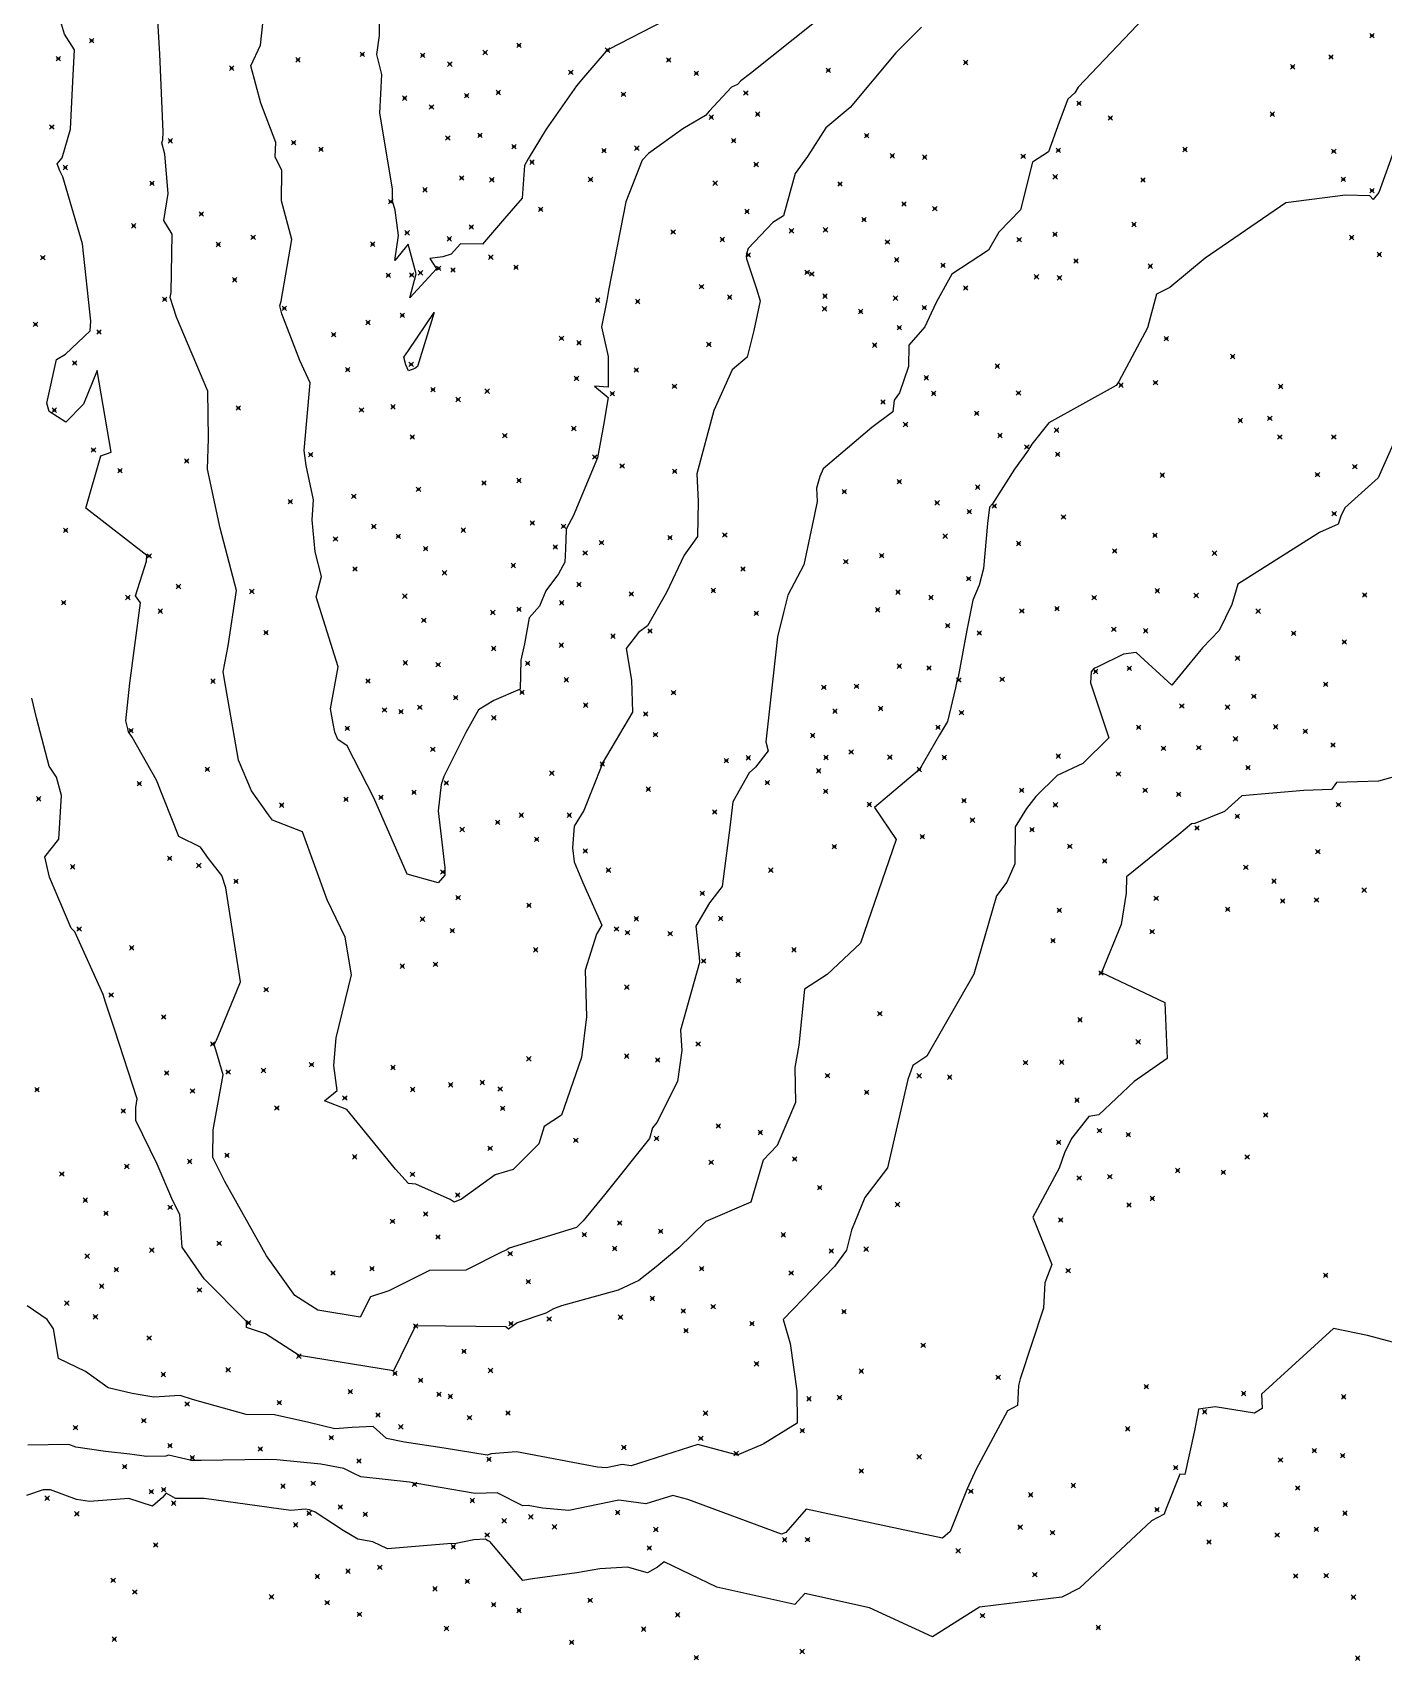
# Model space of a CAD drawing. Header units: inches. Extents: x 1411897 to 1412713, y 4930955 to 4931789.
# Drawn here: x 1412124.6 to 1412185, y 4931456.3 to 4931529.1 of the extents above; entities that cross this region are included whole.
import ezdxf

# ---------------------------------------------------------------- set-up
doc = ezdxf.new("R2010")
doc.units = ezdxf.units.IN
doc.header["$MEASUREMENT"] = 0
doc.header["$PDMODE"] = 35
doc.header["$PDSIZE"] = 0.1

msp = doc.modelspace()

# ---------------------------------------------------------------- linework, layer by layer
at = {"color": 2, "true_color": 0xf1eb1f}
for p, q in [((1412177.703, 4931533.304), (1412171.389, 4931526.638)), ((1412126.081, 4931529.013), (1412125.563, 4931530.71)), ((1412130.338, 4931528.121), (1412130.172, 4931530.807)), ((1412140.161, 4931528.949), (1412140.14, 4931530.445)), ((1412134.842, 4931528.516), (1412134.954, 4931529.621)), ((1412152.877, 4931529.599), (1412150.398, 4931528.33)), ((1412159.6, 4931529.531), (1412156.742, 4931527.25)), ((1412126.524, 4931528.304), (1412126.081, 4931529.013)), ((1412140.03, 4931528.098), (1412140.161, 4931528.949)), ((1412164.382, 4931529.322), (1412163.242, 4931528.175)), ((1412126.446, 4931526.891), (1412126.524, 4931528.304)), ((1412130.489, 4931524.648), (1412130.338, 4931528.121)), ((1412134.412, 4931527.598), (1412134.842, 4931528.516)), ((1412140.264, 4931527.204), (1412140.03, 4931528.098)), ((1412150.292, 4931528.255), (1412149.277, 4931527.064)), ((1412150.335, 4931528.3), (1412150.292, 4931528.255)), ((1412150.355, 4931528.327), (1412150.335, 4931528.3)), ((1412150.398, 4931528.33), (1412150.355, 4931528.327)), ((1412163.242, 4931528.175), (1412161.19, 4931525.733)), ((1412134.85, 4931525.927), (1412134.412, 4931527.598)), ((1412126.344, 4931524.762), (1412126.446, 4931526.891)), ((1412140.177, 4931525.474), (1412140.264, 4931527.204)), ((1412148.961, 4931526.706), (1412147.61, 4931524.765)), ((1412149.277, 4931527.064), (1412148.961, 4931526.706)), ((1412155.885, 4931526.637), (1412154.899, 4931525.566)), ((1412156.157, 4931526.757), (1412155.885, 4931526.637)), ((1412156.305, 4931526.915), (1412156.157, 4931526.757)), ((1412156.742, 4931527.25), (1412156.305, 4931526.915)), ((1412171.389, 4931526.638), (1412171.231, 4931526.382)), ((1412135.52, 4931524.172), (1412134.85, 4931525.927)), ((1412170.921, 4931526.1), (1412170.529, 4931525.071)), ((1412171.231, 4931526.382), (1412170.921, 4931526.1)), ((1412140.736, 4931522.089), (1412140.177, 4931525.474)), ((1412154.721, 4931525.37), (1412153.721, 4931524.77)), ((1412154.899, 4931525.566), (1412154.721, 4931525.37)), ((1412161.19, 4931525.733), (1412160.11, 4931524.829)), ((1412125.969, 4931523.475), (1412126.344, 4931524.762)), ((1412130.472, 4931524.28), (1412130.489, 4931524.648)), ((1412147.61, 4931524.765), (1412146.796, 4931523.44)), ((1412153.721, 4931524.77), (1412152.177, 4931523.68)), ((1412160.11, 4931524.829), (1412159.285, 4931523.544)), ((1412170.529, 4931525.071), (1412170.064, 4931523.745)), ((1412130.432, 4931524.144), (1412130.472, 4931524.28)), ((1412130.555, 4931523.65), (1412130.432, 4931524.144)), ((1412130.708, 4931521.893), (1412130.555, 4931523.65)), ((1412135.494, 4931523.522), (1412135.52, 4931524.172)), ((1412152.177, 4931523.68), (1412151.891, 4931523.376)), ((1412170.064, 4931523.745), (1412169.35, 4931523.28)), ((1412185.549, 4931523.964), (1412184.828, 4931521.932)), ((1412125.756, 4931523.212), (1412125.969, 4931523.475)), ((1412125.874, 4931522.898), (1412125.756, 4931523.212)), ((1412135.785, 4931522.91), (1412135.494, 4931523.522)), ((1412146.641, 4931523.145), (1412146.538, 4931521.678)), ((1412146.796, 4931523.44), (1412146.641, 4931523.145)), ((1412151.891, 4931523.376), (1412151.164, 4931521.512)), ((1412159.285, 4931523.544), (1412158.731, 4931522.776)), ((1412169.35, 4931523.28), (1412168.814, 4931521.155)), ((1412126.008, 4931522.638), (1412125.874, 4931522.898)), ((1412126.888, 4931519.642), (1412126.008, 4931522.638)), ((1412135.771, 4931521.565), (1412135.785, 4931522.91)), ((1412158.731, 4931522.776), (1412158.216, 4931520.883)), ((1412130.515, 4931520.676), (1412130.708, 4931521.893)), ((1412136.234, 4931519.83), (1412135.771, 4931521.565)), ((1412140.738, 4931521.547), (1412140.736, 4931522.089)), ((1412140.86, 4931521.138), (1412140.738, 4931521.547)), ((1412146.538, 4931521.678), (1412145.744, 4931520.768)), ((1412151.164, 4931521.512), (1412150.391, 4931517.556)), ((1412180.667, 4931521.473), (1412177.065, 4931518.989)), ((1412183.341, 4931521.811), (1412180.667, 4931521.473)), ((1412184.419, 4931521.778), (1412183.341, 4931521.811)), ((1412184.566, 4931521.617), (1412184.419, 4931521.778)), ((1412184.828, 4931521.932), (1412184.566, 4931521.617)), ((1412141.002, 4931520.002), (1412140.86, 4931521.138)), ((1412145.744, 4931520.768), (1412144.758, 4931519.617)), ((1412158.216, 4931520.883), (1412157.731, 4931520.583)), ((1412168.814, 4931521.155), (1412167.839, 4931520.156)), ((1412130.884, 4931520.064), (1412130.515, 4931520.676)), ((1412130.84, 4931517.456), (1412130.884, 4931520.064)), ((1412157.731, 4931520.583), (1412156.631, 4931519.421)), ((1412167.839, 4931520.156), (1412167.377, 4931519.361)), ((1412127.257, 4931516.18), (1412126.888, 4931519.642)), ((1412135.759, 4931517.073), (1412136.234, 4931519.83)), ((1412140.845, 4931518.897), (1412141.002, 4931520.002)), ((1412141.444, 4931519.623), (1412140.845, 4931518.897)), ((1412141.791, 4931518.29), (1412141.444, 4931519.623)), ((1412143.782, 4931519.637), (1412143.358, 4931519.18)), ((1412144.758, 4931519.617), (1412143.782, 4931519.637)), ((1412156.631, 4931519.421), (1412156.558, 4931519.189)), ((1412167.377, 4931519.361), (1412165.735, 4931518.285)), ((1412142.987, 4931519.053), (1412142.413, 4931518.976)), ((1412142.413, 4931518.976), (1412142.701, 4931518.515)), ((1412143.358, 4931519.18), (1412142.987, 4931519.053)), ((1412156.558, 4931519.189), (1412156.54, 4931519.072)), ((1412156.54, 4931519.072), (1412156.561, 4931518.96)), ((1412156.561, 4931518.96), (1412157.001, 4931517.632)), ((1412177.065, 4931518.989), (1412175.476, 4931517.689)), ((1412142.701, 4931518.515), (1412141.516, 4931517.229)), ((1412141.516, 4931517.229), (1412141.791, 4931518.29)), ((1412165.735, 4931518.285), (1412165.05, 4931517.037)), ((1412130.806, 4931517.231), (1412130.84, 4931517.456)), ((1412131.089, 4931516.366), (1412130.806, 4931517.231)), ((1412150.311, 4931517.107), (1412150.079, 4931515.92)), ((1412150.391, 4931517.556), (1412150.311, 4931517.107)), ((1412157.001, 4931517.632), (1412157.166, 4931517.084)), ((1412174.889, 4931517.386), (1412174.481, 4931515.883)), ((1412175.476, 4931517.689), (1412174.889, 4931517.386)), ((1412135.706, 4931516.862), (1412135.759, 4931517.073)), ((1412135.79, 4931516.512), (1412135.706, 4931516.862)), ((1412136.601, 4931514.418), (1412135.79, 4931516.512)), ((1412141.46, 4931514.869), (1412142.597, 4931516.567)), ((1412142.597, 4931516.567), (1412141.848, 4931514.152)), ((1412157.166, 4931517.084), (1412156.885, 4931515.757)), ((1412164.82, 4931516.531), (1412164.535, 4931515.921)), ((1412165.05, 4931517.037), (1412164.82, 4931516.531)), ((1412126.127, 4931514.709), (1412127.224, 4931515.747)), ((1412127.224, 4931515.747), (1412127.257, 4931516.18)), ((1412132.48, 4931513.048), (1412131.089, 4931516.366)), ((1412150.079, 4931515.92), (1412150.378, 4931514.594)), ((1412156.885, 4931515.757), (1412156.591, 4931514.575)), ((1412164.535, 4931515.921), (1412163.815, 4931515.104)), ((1412174.481, 4931515.883), (1412173.209, 4931513.478)), ((1412163.815, 4931515.104), (1412163.809, 4931514.15)), ((1412125.29, 4931512.517), (1412125.716, 4931514.465)), ((1412125.716, 4931514.465), (1412126.127, 4931514.709)), ((1412137.052, 4931513.422), (1412136.601, 4931514.418)), ((1412141.242, 4931514.567), (1412141.46, 4931514.869)), ((1412141.331, 4931514.23), (1412141.242, 4931514.567)), ((1412141.446, 4931513.959), (1412141.331, 4931514.23)), ((1412150.378, 4931514.594), (1412150.374, 4931513.224)), ((1412156.591, 4931514.575), (1412155.921, 4931514.008)), ((1412127.538, 4931513.977), (1412126.927, 4931512.473)), ((1412128.161, 4931510.327), (1412127.538, 4931513.977)), ((1412141.73, 4931514.065), (1412141.446, 4931513.959)), ((1412141.848, 4931514.152), (1412141.73, 4931514.065)), ((1412155.921, 4931514.008), (1412155.093, 4931512.182)), ((1412163.809, 4931514.15), (1412163.404, 4931512.984)), ((1412173.209, 4931513.478), (1412173.082, 4931513.303)), ((1412132.518, 4931510.934), (1412132.48, 4931513.048)), ((1412136.795, 4931510.394), (1412137.052, 4931513.422)), ((1412150.374, 4931513.224), (1412149.76, 4931513.28)), ((1412149.76, 4931513.28), (1412150.374, 4931512.771)), ((1412150.374, 4931512.771), (1412150.17, 4931511.525)), ((1412163.404, 4931512.984), (1412163.157, 4931512.653)), ((1412173.082, 4931513.303), (1412170.08, 4931511.642)), ((1412125.385, 4931512.136), (1412125.29, 4931512.517)), ((1412126.139, 4931511.673), (1412125.385, 4931512.136)), ((1412126.927, 4931512.473), (1412126.139, 4931511.673)), ((1412155.093, 4931512.182), (1412154.335, 4931509.352)), ((1412163.102, 4931512.128), (1412162.169, 4931511.431)), ((1412163.157, 4931512.653), (1412163.102, 4931512.128)), ((1412150.17, 4931511.525), (1412149.905, 4931510.069)), ((1412162.169, 4931511.431), (1412159.987, 4931509.586)), ((1412170.08, 4931511.642), (1412169.312, 4931510.685)), ((1412185.945, 4931511.757), (1412184.792, 4931509.172)), ((1412132.464, 4931509.567), (1412132.518, 4931510.934)), ((1412169.312, 4931510.685), (1412169.224, 4931510.528)), ((1412127.028, 4931507.817), (1412127.703, 4931510.162)), ((1412127.703, 4931510.162), (1412128.161, 4931510.327)), ((1412136.874, 4931509.735), (1412136.795, 4931510.394)), ((1412149.905, 4931510.069), (1412148.817, 4931507.46)), ((1412169.162, 4931510.422), (1412168.546, 4931509.57)), ((1412169.224, 4931510.528), (1412169.162, 4931510.422)), ((1412133.035, 4931506.935), (1412132.464, 4931509.567)), ((1412137.2, 4931508.197), (1412136.874, 4931509.735)), ((1412154.335, 4931509.352), (1412154.407, 4931508.125)), ((1412159.831, 4931509.242), (1412159.688, 4931508.709)), ((1412159.987, 4931509.586), (1412159.831, 4931509.242)), ((1412168.546, 4931509.57), (1412167.557, 4931508.013)), ((1412184.792, 4931509.172), (1412183.312, 4931507.837)), ((1412159.688, 4931508.709), (1412159.723, 4931508.121)), ((1412129.759, 4931505.711), (1412127.028, 4931507.817)), ((1412137.144, 4931507.304), (1412137.2, 4931508.197)), ((1412154.407, 4931508.125), (1412154.371, 4931506.56)), ((1412159.723, 4931508.121), (1412159.593, 4931507.539)), ((1412167.425, 4931507.872), (1412167.334, 4931507.143)), ((1412167.557, 4931508.013), (1412167.425, 4931507.872)), ((1412183.312, 4931507.837), (1412183.12, 4931507.469)), ((1412133.77, 4931504.146), (1412133.035, 4931506.935)), ((1412137.281, 4931505.871), (1412137.144, 4931507.304)), ((1412148.533, 4931506.944), (1412148.501, 4931506.861)), ((1412148.817, 4931507.46), (1412148.533, 4931506.944)), ((1412159.593, 4931507.539), (1412159.123, 4931505.295)), ((1412167.334, 4931507.143), (1412167.149, 4931505.132)), ((1412183.008, 4931507.103), (1412182.174, 4931506.739)), ((1412183.12, 4931507.469), (1412183.008, 4931507.103)), ((1412148.501, 4931506.861), (1412148.469, 4931505.999)), ((1412154.371, 4931506.56), (1412153.781, 4931505.721)), ((1412182.174, 4931506.739), (1412178.524, 4931504.423)), ((1412129.257, 4931503.905), (1412129.745, 4931505.456)), ((1412129.745, 4931505.456), (1412129.759, 4931505.711)), ((1412137.561, 4931504.775), (1412137.281, 4931505.871)), ((1412148.469, 4931505.999), (1412148.443, 4931505.413)), ((1412153.781, 4931505.721), (1412152.981, 4931504.054)), ((1412137.32, 4931503.859), (1412137.561, 4931504.775)), ((1412148.155, 4931504.888), (1412147.597, 4931504.133)), ((1412148.443, 4931505.413), (1412148.155, 4931504.888)), ((1412159.123, 4931505.295), (1412158.401, 4931503.929)), ((1412167.149, 4931505.132), (1412166.966, 4931504.382)), ((1412133.397, 4931501.672), (1412133.77, 4931504.146)), ((1412147.597, 4931504.133), (1412147.308, 4931503.439)), ((1412152.981, 4931504.054), (1412152.135, 4931502.557)), ((1412166.966, 4931504.382), (1412166.679, 4931503.711)), ((1412178.524, 4931504.423), (1412178.25, 4931503.518)), ((1412129, 4931499.996), (1412129.471, 4931503.594)), ((1412129.471, 4931503.594), (1412129.257, 4931503.905)), ((1412138.31, 4931500.73), (1412137.32, 4931503.859)), ((1412147.308, 4931503.439), (1412146.84, 4931502.919)), ((1412158.401, 4931503.929), (1412158.208, 4931503.156)), ((1412166.679, 4931503.711), (1412166.416, 4931502.369)), ((1412178.25, 4931503.518), (1412177.693, 4931502.356)), ((1412146.84, 4931502.919), (1412146.64, 4931501.755)), ((1412152.135, 4931502.557), (1412151.738, 4931502.259)), ((1412158.208, 4931503.156), (1412157.951, 4931502.077)), ((1412151.738, 4931502.259), (1412151.185, 4931501.547)), ((1412157.951, 4931502.077), (1412157.418, 4931497.385)), ((1412166.416, 4931502.369), (1412166.024, 4931500.268)), ((1412177.693, 4931502.356), (1412176.949, 4931501.583)), ((1412133.164, 4931500.505), (1412133.397, 4931501.672)), ((1412146.64, 4931501.755), (1412146.467, 4931501.026)), ((1412151.185, 4931501.547), (1412151.416, 4931500.132)), ((1412173.418, 4931501.298), (1412172.262, 4931500.736)), ((1412173.977, 4931501.366), (1412173.418, 4931501.298)), ((1412175.568, 4931499.918), (1412173.977, 4931501.366)), ((1412176.949, 4931501.583), (1412175.568, 4931499.918)), ((1412133.269, 4931499.894), (1412133.164, 4931500.505)), ((1412137.972, 4931498.86), (1412138.31, 4931500.73)), ((1412146.467, 4931501.026), (1412146.442, 4931499.725)), ((1412171.959, 4931500.502), (1412171.944, 4931500.008)), ((1412172.088, 4931500.654), (1412171.959, 4931500.502)), ((1412172.262, 4931500.736), (1412172.088, 4931500.654)), ((1412128.824, 4931498.31), (1412129, 4931499.996)), ((1412133.86, 4931496.559), (1412133.269, 4931499.894)), ((1412146.442, 4931499.725), (1412145.268, 4931499.225)), ((1412151.416, 4931500.132), (1412151.468, 4931498.707)), ((1412165.895, 4931499.788), (1412165.54, 4931498.29)), ((1412165.974, 4931500.171), (1412165.895, 4931499.788)), ((1412166.024, 4931500.268), (1412165.974, 4931500.171)), ((1412171.944, 4931500.008), (1412172.757, 4931497.551)), ((1412124.818, 4931498.456), (1412124.618, 4931499.324)), ((1412145.268, 4931499.225), (1412144.586, 4931498.81)), ((1412125.394, 4931496.288), (1412124.818, 4931498.456)), ((1412128.919, 4931497.898), (1412128.824, 4931498.31)), ((1412138.084, 4931498.203), (1412137.972, 4931498.86)), ((1412138.153, 4931497.814), (1412138.084, 4931498.203)), ((1412144.586, 4931498.81), (1412144.01, 4931497.799)), ((1412151.468, 4931498.707), (1412150.115, 4931496.407)), ((1412165.54, 4931498.29), (1412165.19, 4931497.692)), ((1412128.937, 4931497.831), (1412128.919, 4931497.898)), ((1412129.096, 4931497.586), (1412128.937, 4931497.831)), ((1412130.183, 4931495.671), (1412129.096, 4931497.586)), ((1412138.294, 4931497.484), (1412138.153, 4931497.814)), ((1412138.705, 4931497.205), (1412138.294, 4931497.484)), ((1412144.01, 4931497.799), (1412143.025, 4931495.828)), ((1412165.19, 4931497.692), (1412164.29, 4931496.14)), ((1412172.757, 4931497.551), (1412171.594, 4931496.415)), ((1412139.908, 4931494.882), (1412138.705, 4931497.205)), ((1412157.533, 4931496.97), (1412156.962, 4931496.24)), ((1412157.418, 4931497.385), (1412157.533, 4931496.97)), ((1412125.715, 4931495.795), (1412125.394, 4931496.288)), ((1412134.442, 4931495.195), (1412133.86, 4931496.559)), ((1412150.089, 4931496.342), (1412149.291, 4931494.314)), ((1412150.113, 4931496.389), (1412150.089, 4931496.342)), ((1412150.115, 4931496.407), (1412150.113, 4931496.389)), ((1412156.962, 4931496.24), (1412156.682, 4931495.987)), ((1412164.29, 4931496.14), (1412162.276, 4931494.443)), ((1412171.594, 4931496.415), (1412170.448, 4931495.866)), ((1412186.52, 4931496.101), (1412184.816, 4931495.624)), ((1412125.944, 4931494.985), (1412125.715, 4931495.795)), ((1412131.193, 4931493.149), (1412130.183, 4931495.671)), ((1412142.915, 4931495.474), (1412142.775, 4931494.29)), ((1412143.025, 4931495.828), (1412142.915, 4931495.474)), ((1412156.682, 4931495.987), (1412155.951, 4931494.692)), ((1412170.448, 4931495.866), (1412169.491, 4931494.938)), ((1412182.931, 4931495.565), (1412182.713, 4931495.251)), ((1412184.816, 4931495.624), (1412182.931, 4931495.565)), ((1412125.823, 4931493.025), (1412125.944, 4931494.985)), ((1412135.19, 4931494.12), (1412134.442, 4931495.195)), ((1412141.391, 4931491.469), (1412139.908, 4931494.882)), ((1412155.951, 4931494.692), (1412155.814, 4931493.542)), ((1412169.491, 4931494.938), (1412169.073, 4931494.394)), ((1412178.701, 4931494.959), (1412177.926, 4931494.265)), ((1412181.469, 4931495.203), (1412178.701, 4931494.959)), ((1412182.713, 4931495.251), (1412181.469, 4931495.203)), ((1412135.38, 4931493.881), (1412135.19, 4931494.12)), ((1412136.71, 4931493.356), (1412135.38, 4931493.881)), ((1412142.775, 4931494.29), (1412143.076, 4931491.75)), ((1412149.291, 4931494.314), (1412148.861, 4931493.608)), ((1412162.276, 4931494.443), (1412163.253, 4931493.006)), ((1412169.073, 4931494.394), (1412168.565, 4931493.572)), ((1412177.926, 4931494.265), (1412176.595, 4931493.722)), ((1412132.153, 4931492.675), (1412131.193, 4931493.149)), ((1412137.824, 4931490.312), (1412136.71, 4931493.356)), ((1412148.861, 4931493.608), (1412148.781, 4931492.638)), ((1412155.814, 4931493.542), (1412155.472, 4931490.907)), ((1412168.565, 4931493.572), (1412168.549, 4931491.918)), ((1412175.888, 4931493.239), (1412173.544, 4931491.343)), ((1412176.446, 4931493.714), (1412175.888, 4931493.239)), ((1412176.595, 4931493.722), (1412176.446, 4931493.714)), ((1412125.202, 4931492.24), (1412125.823, 4931493.025)), ((1412132.509, 4931492.163), (1412132.153, 4931492.675)), ((1412148.781, 4931492.638), (1412148.851, 4931492.009)), ((1412163.253, 4931493.006), (1412161.661, 4931488.386)), ((1412125.4, 4931491.325), (1412125.202, 4931492.24)), ((1412133.109, 4931491.41), (1412132.509, 4931492.163)), ((1412143.076, 4931491.75), (1412143.072, 4931491.422)), ((1412148.851, 4931492.009), (1412149.224, 4931491.124)), ((1412168.549, 4931491.918), (1412168.201, 4931491.107)), ((1412126.38, 4931489.047), (1412125.4, 4931491.325)), ((1412133.281, 4931490.848), (1412133.109, 4931491.41)), ((1412142.78, 4931491.073), (1412141.391, 4931491.469)), ((1412143.072, 4931491.422), (1412142.78, 4931491.073)), ((1412149.224, 4931491.124), (1412150.091, 4931489.189)), ((1412155.472, 4931490.907), (1412154.902, 4931490.18)), ((1412168.201, 4931491.107), (1412167.737, 4931490.499)), ((1412173.544, 4931491.343), (1412173.533, 4931490.615)), ((1412133.942, 4931486.657), (1412133.281, 4931490.848)), ((1412138.624, 4931488.652), (1412137.824, 4931490.312)), ((1412154.902, 4931490.18), (1412154.291, 4931489.143)), ((1412167.737, 4931490.499), (1412166.726, 4931487.001)), ((1412173.533, 4931490.615), (1412173.307, 4931489.21)), ((1412126.544, 4931488.884), (1412126.38, 4931489.047)), ((1412127.803, 4931486.084), (1412126.544, 4931488.884)), ((1412149.861, 4931488.781), (1412149.345, 4931487.175)), ((1412150.091, 4931489.189), (1412149.861, 4931488.781)), ((1412154.291, 4931489.143), (1412154.443, 4931487.749)), ((1412173.307, 4931489.21), (1412172.43, 4931487.066)), ((1412138.899, 4931486.957), (1412138.624, 4931488.652)), ((1412161.661, 4931488.386), (1412160.173, 4931486.972)), ((1412154.453, 4931487.513), (1412153.611, 4931484.498)), ((1412154.443, 4931487.749), (1412154.453, 4931487.513)), ((1412133.645, 4931485.915), (1412133.942, 4931486.657)), ((1412138.223, 4931484.145), (1412138.899, 4931486.957)), ((1412149.345, 4931487.175), (1412149.406, 4931485.092)), ((1412160.173, 4931486.972), (1412159.15, 4931486.319)), ((1412166.726, 4931487.001), (1412164.616, 4931483.322)), ((1412172.43, 4931487.066), (1412174.347, 4931486.165)), ((1412127.911, 4931485.742), (1412127.803, 4931486.084)), ((1412132.868, 4931484.041), (1412133.645, 4931485.915)), ((1412159.15, 4931486.319), (1412158.9, 4931483.824)), ((1412174.347, 4931486.165), (1412175.26, 4931485.731)), ((1412128.327, 4931484.49), (1412127.911, 4931485.742)), ((1412149.406, 4931485.092), (1412149.188, 4931483.275)), ((1412175.26, 4931485.731), (1412175.36, 4931483.23)), ((1412129.327, 4931481.423), (1412128.327, 4931484.49)), ((1412153.611, 4931484.498), (1412153.67, 4931483.584)), ((1412132.759, 4931483.839), (1412132.868, 4931484.041)), ((1412132.842, 4931483.614), (1412132.759, 4931483.839)), ((1412138.118, 4931482.914), (1412138.223, 4931484.145)), ((1412158.9, 4931483.824), (1412158.719, 4931482.816)), ((1412133.165, 4931482.5), (1412132.842, 4931483.614)), ((1412138.27, 4931481.8), (1412138.118, 4931482.914)), ((1412149.188, 4931483.275), (1412148.286, 4931480.687)), ((1412153.67, 4931483.584), (1412153.48, 4931482.191)), ((1412163.99, 4931482.908), (1412163.773, 4931482.29)), ((1412164.616, 4931483.322), (1412163.99, 4931482.908)), ((1412175.36, 4931483.23), (1412173.882, 4931482.197)), ((1412132.728, 4931480.041), (1412133.165, 4931482.5)), ((1412153.48, 4931482.191), (1412152.55, 4931480.368)), ((1412158.719, 4931482.816), (1412158.757, 4931481.255)), ((1412163.773, 4931482.29), (1412162.86, 4931478.335)), ((1412173.882, 4931482.197), (1412172.313, 4931480.702)), ((1412137.701, 4931481.326), (1412138.27, 4931481.8)), ((1412129.263, 4931480.457), (1412129.27, 4931481.041)), ((1412129.27, 4931481.041), (1412129.327, 4931481.423)), ((1412138.697, 4931480.942), (1412137.701, 4931481.326)), ((1412139.754, 4931479.648), (1412138.697, 4931480.942)), ((1412158.757, 4931481.255), (1412157.938, 4931479.331)), ((1412130.222, 4931478.507), (1412129.263, 4931480.457)), ((1412132.701, 4931478.793), (1412132.728, 4931480.041)), ((1412147.514, 4931480.189), (1412147.272, 4931479.414)), ((1412148.286, 4931480.687), (1412147.514, 4931480.189)), ((1412152.364, 4931480.132), (1412152.221, 4931479.643)), ((1412152.55, 4931480.368), (1412152.364, 4931480.132)), ((1412171.867, 4931480.636), (1412171.089, 4931479.644)), ((1412172.313, 4931480.702), (1412171.867, 4931480.636)), ((1412140.873, 4931478.279), (1412139.754, 4931479.648)), ((1412147.272, 4931479.414), (1412146.13, 4931478.266)), ((1412152.221, 4931479.643), (1412150.219, 4931477.137)), ((1412157.938, 4931479.331), (1412157.304, 4931478.673)), ((1412171.089, 4931479.644), (1412170.78, 4931479.01)), ((1412133.236, 4931477.728), (1412132.701, 4931478.793)), ((1412157.304, 4931478.673), (1412156.749, 4931476.805)), ((1412170.78, 4931479.01), (1412170.54, 4931478.323)), ((1412130.926, 4931476.868), (1412130.222, 4931478.507)), ((1412141.456, 4931477.639), (1412140.873, 4931478.279)), ((1412145.327, 4931478.019), (1412143.816, 4931476.934)), ((1412146.13, 4931478.266), (1412145.327, 4931478.019)), ((1412162.86, 4931478.335), (1412161.857, 4931477.013)), ((1412170.54, 4931478.323), (1412169.36, 4931476.127)), ((1412135.105, 4931474.411), (1412133.236, 4931477.728)), ((1412141.777, 4931477.608), (1412141.456, 4931477.639)), ((1412143.313, 4931476.92), (1412141.777, 4931477.608)), ((1412150.219, 4931477.137), (1412149.254, 4931475.969)), ((1412131.233, 4931476.252), (1412130.926, 4931476.868)), ((1412143.498, 4931476.796), (1412143.313, 4931476.92)), ((1412143.816, 4931476.934), (1412143.498, 4931476.796)), ((1412156.749, 4931476.805), (1412154.747, 4931475.945)), ((1412161.857, 4931477.013), (1412161.261, 4931475.558)), ((1412131.342, 4931474.796), (1412131.233, 4931476.252)), ((1412148.959, 4931475.672), (1412145.952, 4931474.749)), ((1412149.254, 4931475.969), (1412148.959, 4931475.672)), ((1412154.747, 4931475.945), (1412153.536, 4931474.759)), ((1412169.36, 4931476.127), (1412170.213, 4931474.022)), ((1412161.261, 4931475.558), (1412161.03, 4931474.655)), ((1412132.323, 4931473.383), (1412131.342, 4931474.796)), ((1412136.371, 4931472.629), (1412135.105, 4931474.411)), ((1412145.641, 4931474.583), (1412144.021, 4931473.761)), ((1412145.846, 4931474.672), (1412145.641, 4931474.583)), ((1412145.952, 4931474.749), (1412145.846, 4931474.672)), ((1412153.536, 4931474.759), (1412152.524, 4931473.913)), ((1412161.03, 4931474.655), (1412160.495, 4931473.93)), ((1412142.392, 4931473.745), (1412140.575, 4931472.839)), ((1412144.021, 4931473.761), (1412142.392, 4931473.745)), ((1412152.524, 4931473.913), (1412151.745, 4931473.303)), ((1412160.495, 4931473.93), (1412159.522, 4931472.935)), ((1412170.213, 4931474.022), (1412169.888, 4931473.198)), ((1412134.214, 4931471.474), (1412132.323, 4931473.383)), ((1412140.575, 4931472.839), (1412139.747, 4931472.569)), ((1412150.827, 4931472.875), (1412148.288, 4931472.169)), ((1412151.745, 4931473.303), (1412150.827, 4931472.875)), ((1412159.522, 4931472.935), (1412158.194, 4931471.552)), ((1412169.888, 4931473.198), (1412169.839, 4931472.062)), ((1412125.309, 4931471.566), (1412124.409, 4931472.168)), ((1412137.393, 4931471.97), (1412136.371, 4931472.629)), ((1412139.747, 4931472.569), (1412139.299, 4931471.664)), ((1412147.929, 4931472.034), (1412147.592, 4931471.845)), ((1412148.288, 4931472.169), (1412147.929, 4931472.034)), ((1412169.839, 4931472.062), (1412168.794, 4931468.909)), ((1412125.586, 4931471.147), (1412125.309, 4931471.566)), ((1412134.218, 4931471.2), (1412134.214, 4931471.474)), ((1412139.299, 4931471.664), (1412137.393, 4931471.97)), ((1412141.77, 4931471.27), (1412140.779, 4931469.265)), ((1412145.797, 4931471.233), (1412141.77, 4931471.27)), ((1412146.315, 4931471.405), (1412145.923, 4931471.124)), ((1412147.592, 4931471.845), (1412146.315, 4931471.405)), ((1412158.194, 4931471.552), (1412158.518, 4931470.479)), ((1412125.807, 4931469.814), (1412125.586, 4931471.147)), ((1412135.057, 4931470.913), (1412134.218, 4931471.2)), ((1412136.56, 4931469.944), (1412135.057, 4931470.913)), ((1412145.923, 4931471.124), (1412145.797, 4931471.233)), ((1412182.801, 4931471.151), (1412179.586, 4931468.223)), ((1412184.321, 4931470.838), (1412182.801, 4931471.151)), ((1412187.054, 4931470.12), (1412184.321, 4931470.838)), ((1412127.021, 4931469.232), (1412125.807, 4931469.814)), ((1412140.779, 4931469.265), (1412136.56, 4931469.944)), ((1412158.518, 4931470.479), (1412158.816, 4931468.369)), ((1412128.031, 4931468.5), (1412127.021, 4931469.232)), ((1412129.095, 4931468.253), (1412128.031, 4931468.5)), ((1412158.816, 4931468.369), (1412158.827, 4931466.929)), ((1412168.717, 4931468.61), (1412168.681, 4931467.718)), ((1412168.794, 4931468.909), (1412168.717, 4931468.61)), ((1412130.065, 4931468.093), (1412129.095, 4931468.253)), ((1412131.252, 4931468.16), (1412130.065, 4931468.093)), ((1412131.796, 4931467.977), (1412131.252, 4931468.16)), ((1412134.201, 4931467.317), (1412131.796, 4931467.977)), ((1412168.681, 4931467.718), (1412168.223, 4931467.476)), ((1412177.504, 4931467.649), (1412176.758, 4931467.552)), ((1412179.271, 4931467.367), (1412177.504, 4931467.649)), ((1412179.586, 4931468.223), (1412179.608, 4931467.582)), ((1412135.46, 4931467.305), (1412134.201, 4931467.317)), ((1412137, 4931466.953), (1412135.46, 4931467.305)), ((1412138.162, 4931466.67), (1412137, 4931466.953)), ((1412158.827, 4931466.929), (1412157.306, 4931465.986)), ((1412168.223, 4931467.476), (1412166.828, 4931464.875)), ((1412176.734, 4931467.362), (1412176.567, 4931466.525)), ((1412176.758, 4931467.552), (1412176.734, 4931467.362)), ((1412179.608, 4931467.582), (1412179.271, 4931467.367)), ((1412138.939, 4931466.734), (1412138.162, 4931466.67)), ((1412139.877, 4931466.773), (1412138.939, 4931466.734)), ((1412140.469, 4931466.236), (1412139.877, 4931466.773)), ((1412141.271, 4931466.08), (1412140.469, 4931466.236)), ((1412176.567, 4931466.525), (1412176.16, 4931464.626)), ((1412126.266, 4931465.965), (1412124.442, 4931465.945)), ((1412126.584, 4931465.847), (1412126.266, 4931465.965)), ((1412127.914, 4931465.657), (1412126.584, 4931465.847)), ((1412129.001, 4931465.54), (1412127.914, 4931465.657)), ((1412129.735, 4931465.429), (1412129.001, 4931465.54)), ((1412130.601, 4931465.45), (1412129.735, 4931465.429)), ((1412130.73, 4931465.499), (1412130.601, 4931465.45)), ((1412131.698, 4931465.277), (1412130.73, 4931465.499)), ((1412143.054, 4931465.806), (1412141.271, 4931466.08)), ((1412144.962, 4931465.499), (1412143.054, 4931465.806)), ((1412145.151, 4931465.555), (1412144.962, 4931465.499)), ((1412146.283, 4931465.638), (1412145.151, 4931465.555)), ((1412149.905, 4931464.964), (1412146.283, 4931465.638)), ((1412154.381, 4931465.968), (1412151.398, 4931465.023)), ((1412156.053, 4931465.526), (1412154.381, 4931465.968)), ((1412156.144, 4931465.492), (1412156.053, 4931465.526)), ((1412157.306, 4931465.986), (1412156.144, 4931465.492)), ((1412131.739, 4931465.254), (1412131.698, 4931465.277)), ((1412132.183, 4931465.257), (1412131.739, 4931465.254)), ((1412135.112, 4931465.307), (1412132.183, 4931465.257)), ((1412135.572, 4931465.289), (1412135.112, 4931465.307)), ((1412137.529, 4931465.094), (1412135.572, 4931465.289)), ((1412138.557, 4931464.9), (1412137.529, 4931465.094)), ((1412139.013, 4931464.67), (1412138.557, 4931464.9)), ((1412150.286, 4931464.931), (1412149.905, 4931464.964)), ((1412151.007, 4931465.077), (1412150.286, 4931464.931)), ((1412151.398, 4931465.023), (1412151.007, 4931465.077)), ((1412166.828, 4931464.875), (1412166.43, 4931463.986)), ((1412139.323, 4931464.529), (1412139.013, 4931464.67)), ((1412141.502, 4931464.282), (1412139.323, 4931464.529)), ((1412141.708, 4931464.241), (1412141.502, 4931464.282)), ((1412141.756, 4931464.234), (1412141.708, 4931464.241)), ((1412141.82, 4931464.224), (1412141.756, 4931464.234)), ((1412144.435, 4931463.782), (1412141.82, 4931464.224)), ((1412166.43, 4931463.986), (1412165.664, 4931462.08)), ((1412175.93, 4931464.649), (1412175.325, 4931463.117)), ((1412176.16, 4931464.626), (1412175.93, 4931464.649)), ((1412125.117, 4931463.942), (1412124.381, 4931463.697)), ((1412125.451, 4931463.946), (1412125.117, 4931463.942)), ((1412126.62, 4931463.514), (1412125.451, 4931463.946)), ((1412127.199, 4931463.431), (1412126.62, 4931463.514)), ((1412128.951, 4931463.56), (1412127.199, 4931463.431)), ((1412130.011, 4931463.217), (1412128.951, 4931463.56)), ((1412130.46, 4931463.605), (1412130.011, 4931463.217)), ((1412130.627, 4931463.794), (1412130.46, 4931463.605)), ((1412131.043, 4931463.554), (1412130.627, 4931463.794)), ((1412132.316, 4931463.561), (1412131.043, 4931463.554)), ((1412136.197, 4931463.026), (1412132.316, 4931463.561)), ((1412145.42, 4931463.812), (1412144.435, 4931463.782)), ((1412146.561, 4931463.233), (1412145.42, 4931463.812)), ((1412150.853, 4931463.482), (1412148.625, 4931463.028)), ((1412152.064, 4931463.315), (1412150.853, 4931463.482)), ((1412153.261, 4931463.694), (1412152.064, 4931463.315)), ((1412153.932, 4931463.516), (1412153.261, 4931463.694)), ((1412158.131, 4931461.957), (1412153.932, 4931463.516)), ((1412136.837, 4931463.079), (1412136.197, 4931463.026)), ((1412137.031, 4931463.053), (1412136.837, 4931463.079)), ((1412137.278, 4931462.954), (1412137.031, 4931463.053)), ((1412138.534, 4931462.131), (1412137.278, 4931462.954)), ((1412146.808, 4931463.251), (1412146.561, 4931463.233)), ((1412147.446, 4931463.132), (1412146.808, 4931463.251)), ((1412148.625, 4931463.028), (1412147.446, 4931463.132)), ((1412159.226, 4931463.082), (1412158.323, 4931462.039)), ((1412160.196, 4931462.879), (1412159.226, 4931463.082)), ((1412165.328, 4931461.791), (1412160.196, 4931462.879)), ((1412174.662, 4931462.561), (1412171.438, 4931459.552)), ((1412175.236, 4931462.856), (1412174.662, 4931462.561)), ((1412175.325, 4931463.117), (1412175.236, 4931462.856)), ((1412139.184, 4931461.743), (1412138.534, 4931462.131)), ((1412158.323, 4931462.039), (1412158.131, 4931461.957)), ((1412165.664, 4931462.08), (1412165.328, 4931461.791)), ((1412139.858, 4931461.617), (1412139.184, 4931461.743)), ((1412140.519, 4931461.314), (1412139.858, 4931461.617)), ((1412143.368, 4931461.547), (1412140.519, 4931461.314)), ((1412143.513, 4931461.528), (1412143.368, 4931461.547)), ((1412144.366, 4931461.718), (1412143.513, 4931461.528)), ((1412144.89, 4931461.745), (1412144.366, 4931461.718)), ((1412144.995, 4931461.666), (1412144.89, 4931461.745)), ((1412145.095, 4931461.632), (1412144.995, 4931461.666)), ((1412146.56, 4931459.896), (1412145.095, 4931461.632)), ((1412150.011, 4931460.417), (1412148.975, 4931460.237)), ((1412151.236, 4931460.482), (1412150.011, 4931460.417)), ((1412152.14, 4931460.233), (1412151.236, 4931460.482)), ((1412152.58, 4931460.496), (1412152.14, 4931460.233)), ((1412152.878, 4931460.725), (1412152.58, 4931460.496)), ((1412155.24, 4931459.591), (1412152.878, 4931460.725)), ((1412146.991, 4931459.964), (1412146.56, 4931459.896)), ((1412148.975, 4931460.237), (1412146.991, 4931459.964)), ((1412158.723, 4931458.813), (1412155.24, 4931459.591)), ((1412159.174, 4931459.313), (1412158.723, 4931458.813)), ((1412162.064, 4931458.666), (1412159.174, 4931459.313)), ((1412170.662, 4931459.143), (1412167.709, 4931458.788)), ((1412171.438, 4931459.552), (1412170.662, 4931459.143)), ((1412164.877, 4931457.378), (1412162.064, 4931458.666)), ((1412166.968, 4931458.698), (1412164.877, 4931457.378)), ((1412167.709, 4931458.788), (1412166.968, 4931458.698))]:
    msp.add_line(p, q, dxfattribs=at)
for p in [(1412127.29, 4931528.72), (1412184.52, 4931528.94), (1412125.8, 4931527.91), (1412139.39, 4931528.11), (1412142.09, 4931528.06), (1412144.88, 4931528.19), (1412146.39, 4931528.51), (1412150.35, 4931528.29), (1412182.69, 4931527.99), (1412133.55, 4931527.49), (1412136.51, 4931527.86), (1412143.3, 4931527.67), (1412148.71, 4931527.3), (1412153.08, 4931527.85), (1412154.32, 4931527.26), (1412160.22, 4931527.39), (1412166.36, 4931527.74), (1412180.97, 4931527.55), (1412141.28, 4931526.15), (1412142.48, 4931525.75), (1412144.05, 4931526.26), (1412145.47, 4931526.4), (1412151.06, 4931526.32), (1412156.53, 4931526.38), (1412171.42, 4931525.92), (1412154.99, 4931525.3), (1412157.06, 4931525.43), (1412172.82, 4931525.26), (1412180.06, 4931525.43), (1412125.51, 4931524.86), (1412143.21, 4931524.37), (1412144.65, 4931524.49), (1412161.93, 4931524.47), (1412130.81, 4931524.24), (1412136.32, 4931524.16), (1412137.54, 4931523.86), (1412146.17, 4931523.98), (1412150.19, 4931523.8), (1412151.66, 4931523.91), (1412155.99, 4931524.25), (1412163.08, 4931523.57), (1412168.93, 4931523.55), (1412170.5, 4931523.82), (1412176.16, 4931523.85), (1412182.81, 4931523.77), (1412126.11, 4931523.05), (1412146.97, 4931523.29), (1412156.99, 4931523.18), (1412164.52, 4931523.51), (1412129.99, 4931522.34), (1412143.83, 4931522.58), (1412145.18, 4931522.5), (1412149.59, 4931522.51), (1412155.16, 4931522.35), (1412160.74, 4931522.31), (1412170.36, 4931522.63), (1412174.28, 4931522.49), (1412183.24, 4931522.52), (1412140.66, 4931521.52), (1412142.19, 4931522.05), (1412163.6, 4931521.42), (1412184.52, 4931522.01), (1412132.19, 4931520.97), (1412147.36, 4931521.18), (1412156.58, 4931521.08), (1412161.81, 4931520.72), (1412164.98, 4931521.21), (1412129.17, 4931520.44), (1412134.51, 4931519.93), (1412141.39, 4931520.13), (1412144.26, 4931520.39), (1412153.28, 4931520.17), (1412158.57, 4931520.22), (1412160.09, 4931520.26), (1412170.35, 4931520.06), (1412173.88, 4931520.5), (1412183.61, 4931519.92), (1412132.95, 4931519.61), (1412139.85, 4931519.62), (1412143.28, 4931519.86), (1412155.48, 4931519.83), (1412162.86, 4931519.72), (1412168.75, 4931519.82), (1412125.11, 4931519.02), (1412142.8, 4931518.54), (1412143.44, 4931518.47), (1412145.13, 4931519.04), (1412146.26, 4931518.59), (1412156.64, 4931519.14), (1412163.27, 4931518.92), (1412165.34, 4931518.68), (1412171.29, 4931518.87), (1412174.61, 4931518.64), (1412184.85, 4931519.16), (1412133.68, 4931518.03), (1412140.55, 4931518.23), (1412141.59, 4931518.24), (1412141.99, 4931518.34), (1412159.27, 4931518.36), (1412159.48, 4931518.29), (1412169.52, 4931518.16), (1412170.55, 4931518.12), (1412130.55, 4931517.16), (1412149.91, 4931517.12), (1412151.7, 4931517.06), (1412154.55, 4931517.72), (1412155.81, 4931517.25), (1412160.07, 4931517.3), (1412163.22, 4931517.21), (1412166.36, 4931517.66), (1412135.9, 4931516.75), (1412141.18, 4931516.44), (1412160.05, 4931516.73), (1412161.66, 4931516.61), (1412164.51, 4931516.78), (1412124.78, 4931516.04), (1412127.62, 4931515.7), (1412138.11, 4931515.58), (1412139.64, 4931516.12), (1412163.39, 4931515.89), (1412148.29, 4931515.41), (1412149.07, 4931515.21), (1412154.88, 4931515.14), (1412162.29, 4931515.11), (1412175.33, 4931515.4), (1412126.53, 4931514.31), (1412141.57, 4931514.25), (1412167.77, 4931514.17), (1412178.29, 4931514.6), (1412138.73, 4931514.01), (1412148.96, 4931513.62), (1412151.64, 4931514), (1412164.6, 4931513.65), (1412174.84, 4931513.43), (1412142.55, 4931513.12), (1412143.67, 4931512.68), (1412144.97, 4931513.05), (1412150.56, 4931512.94), (1412153.34, 4931513.27), (1412164.93, 4931512.95), (1412168.72, 4931512.97), (1412173.3, 4931513.32), (1412180.44, 4931513.26), (1412125.62, 4931512.2), (1412133.85, 4931512.3), (1412139.35, 4931512.21), (1412140.76, 4931512.35), (1412162.66, 4931512.57), (1412166.85, 4931512.06), (1412148.84, 4931511.38), (1412163.67, 4931511.56), (1412170.42, 4931511.31), (1412178.63, 4931511.74), (1412179.95, 4931511.84), (1412141.62, 4931511), (1412145.76, 4931511.06), (1412167.89, 4931511.07), (1412169.09, 4931510.56), (1412180.4, 4931511), (1412182.81, 4931511), (1412127.37, 4931510.42), (1412131.54, 4931509.93), (1412137.08, 4931510.21), (1412149.78, 4931510.11), (1412170.47, 4931510.23), (1412128.56, 4931509.5), (1412146.39, 4931509.06), (1412151, 4931509.71), (1412153.35, 4931509.47), (1412163.39, 4931509.01), (1412175.15, 4931509.3), (1412182.08, 4931509.32), (1412183.75, 4931509.68), (1412139.01, 4931508.35), (1412141.9, 4931508.66), (1412144.83, 4931508.95), (1412160.93, 4931508.56), (1412166.89, 4931508.76), (1412136.17, 4931508.11), (1412165.08, 4931508.06), (1412166.52, 4931507.67), (1412167.64, 4931507.92), (1412182.83, 4931507.58), (1412126.13, 4931506.83), (1412139.9, 4931507), (1412143.9, 4931506.84), (1412146.99, 4931507.16), (1412148.38, 4931507.01), (1412170.73, 4931507.43), (1412138.19, 4931506.44), (1412141, 4931506.56), (1412148.02, 4931506.09), (1412150.08, 4931506.28), (1412153.14, 4931506.5), (1412155.59, 4931506.62), (1412165.44, 4931506.57), (1412168.73, 4931506.24), (1412174.82, 4931506.61), (1412129.86, 4931505.68), (1412142.22, 4931506.01), (1412149.35, 4931505.82), (1412161, 4931505.43), (1412162.6, 4931505.7), (1412173.02, 4931505.91), (1412177.48, 4931505.81), (1412139.06, 4931505.1), (1412143.06, 4931504.93), (1412146.14, 4931505.26), (1412156.4, 4931505.1), (1412166.49, 4931504.67), (1412131.17, 4931504.32), (1412134.45, 4931504.1), (1412149.07, 4931504.41), (1412151.41, 4931503.99), (1412155.08, 4931504.14), (1412163.33, 4931504.07), (1412174.92, 4931504.13), (1412176.66, 4931503.92), (1412184.19, 4931503.94), (1412126.04, 4931503.6), (1412128.91, 4931503.83), (1412130.36, 4931503.22), (1412141.29, 4931503.89), (1412146.39, 4931503.3), (1412148.3, 4931503.59), (1412162.42, 4931503.28), (1412164.81, 4931503.83), (1412168.87, 4931503.23), (1412170.44, 4931503.33), (1412172.1, 4931503.82), (1412179.43, 4931503.22), (1412142.14, 4931502.81), (1412145.22, 4931503.16), (1412157, 4931503.12), (1412165.55, 4931502.57), (1412135.08, 4931502.26), (1412150.59, 4931502.1), (1412152.25, 4931502.33), (1412166.97, 4931502.24), (1412172.98, 4931502.41), (1412174.4, 4931502.34), (1412181.02, 4931502.23), (1412183.28, 4931501.84), (1412145.26, 4931501.55), (1412148.28, 4931501.7), (1412178.51, 4931501.12), (1412141.31, 4931500.91), (1412142.78, 4931500.83), (1412146.78, 4931500.89), (1412163.39, 4931500.76), (1412164.72, 4931500.68), (1412172.17, 4931500.52), (1412173.67, 4931500.66), (1412132.71, 4931500.09), (1412139.64, 4931500.1), (1412146.53, 4931499.59), (1412148.51, 4931500.15), (1412153.3, 4931499.58), (1412160.02, 4931499.81), (1412161.48, 4931499.86), (1412166.05, 4931500.14), (1412167.99, 4931500.17), (1412182.45, 4931499.95), (1412141.96, 4931498.92), (1412143.56, 4931499.35), (1412149.37, 4931499.02), (1412162.56, 4931498.87), (1412176.02, 4931498.98), (1412178.06, 4931498.93), (1412179.24, 4931499.41), (1412140.38, 4931498.8), (1412141.12, 4931498.73), (1412145.27, 4931498.45), (1412152.05, 4931498.62), (1412160.52, 4931498.75), (1412166.17, 4931498.68), (1412129.05, 4931497.88), (1412138.72, 4931497.98), (1412152.49, 4931497.7), (1412159.52, 4931497.66), (1412165.12, 4931498.03), (1412174.09, 4931498.03), (1412178.42, 4931497.51), (1412180.21, 4931498.05), (1412181.54, 4931497.85), (1412142.54, 4931497.04), (1412156.64, 4931496.66), (1412160.11, 4931496.68), (1412161.24, 4931496.92), (1412162.97, 4931496.69), (1412165.4, 4931496.68), (1412170.5, 4931496.74), (1412175.2, 4931497.09), (1412176.78, 4931497.12), (1412182.78, 4931497.24), (1412132.46, 4931496.15), (1412147.86, 4931495.98), (1412150.12, 4931496.39), (1412155.66, 4931496.54), (1412159.79, 4931496.08), (1412164.29, 4931496.14), (1412173.19, 4931495.94), (1412178.98, 4931496.22), (1412129.42, 4931495.51), (1412143.14, 4931495.54), (1412152.17, 4931495.26), (1412157.49, 4931495.55), (1412160.1, 4931495.17), (1412168.86, 4931495.21), (1412174.38, 4931495.21), (1412124.92, 4931494.83), (1412135.78, 4931494.55), (1412138.66, 4931494.81), (1412140.22, 4931494.9), (1412141.7, 4931495.12), (1412162.05, 4931494.58), (1412166.28, 4931494.75), (1412170.37, 4931494.56), (1412175.88, 4931495.03), (1412183.02, 4931494.57), (1412145.44, 4931493.78), (1412146.5, 4931494.1), (1412148.64, 4931494.1), (1412155.14, 4931494.24), (1412166.66, 4931493.88), (1412178.5, 4931494.05), (1412143.85, 4931493.46), (1412147.18, 4931493.02), (1412164.42, 4931493.14), (1412169.32, 4931493.45), (1412176.7, 4931493.53), (1412149.36, 4931492.5), (1412160.49, 4931492.69), (1412171.01, 4931492.71), (1412182.1, 4931492.47), (1412126.44, 4931491.79), (1412130.78, 4931492.17), (1412132.08, 4931491.85), (1412142.99, 4931491.56), (1412150.39, 4931491.64), (1412157.65, 4931491.64), (1412172.57, 4931492.05), (1412178.88, 4931491.77), (1412133.74, 4931491.14), (1412180.14, 4931491.15), (1412143.67, 4931490.41), (1412154.59, 4931490.61), (1412174.87, 4931490.38), (1412180.53, 4931490.26), (1412182.04, 4931490.31), (1412184.17, 4931490.75), (1412142.08, 4931489.45), (1412146.84, 4931490.07), (1412151.64, 4931489.47), (1412155.41, 4931489.48), (1412170.54, 4931489.85), (1412178.07, 4931489.89), (1412126.73, 4931489.01), (1412143.41, 4931488.94), (1412150.75, 4931489.01), (1412151.24, 4931488.85), (1412153.15, 4931488.8), (1412174.69, 4931488.89), (1412129.08, 4931488.17), (1412147.14, 4931488.08), (1412158.68, 4931488.08), (1412170.26, 4931488.49), (1412141.18, 4931487.35), (1412142.66, 4931487.43), (1412154.65, 4931487.58), (1412156.18, 4931487.87), (1412156.2, 4931486.7), (1412172.41, 4931487.05), (1412128.16, 4931486.06), (1412135.09, 4931486.3), (1412151.21, 4931486.41), (1412130.51, 4931485.08), (1412162.52, 4931485.23), (1412171.47, 4931484.95), (1412132.7, 4931483.87), (1412154.4, 4931483.87), (1412174.07, 4931483.97), (1412137.12, 4931482.95), (1412140.76, 4931482.82), (1412146.83, 4931483.21), (1412151.2, 4931483.33), (1412152.59, 4931483.16), (1412169.03, 4931483.04), (1412170.65, 4931483.06), (1412130.64, 4931482.58), (1412133.39, 4931482.62), (1412134.97, 4931482.69), (1412144.75, 4931482.15), (1412160.18, 4931482.46), (1412164.28, 4931482.45), (1412165.64, 4931482.39), (1412124.85, 4931481.83), (1412131.8, 4931481.77), (1412138.61, 4931481.46), (1412141.64, 4931481.84), (1412143.34, 4931482.05), (1412145.55, 4931481.86), (1412161.93, 4931481.71), (1412171.33, 4931481.36), (1412128.71, 4931480.88), (1412135.57, 4931481.01), (1412145.66, 4931481), (1412179.77, 4931480.7), (1412155.3, 4931480.21), (1412157.18, 4931479.92), (1412172.34, 4931480), (1412145.1, 4931479.21), (1412148.93, 4931479.57), (1412152.54, 4931479.65), (1412170.51, 4931479.48), (1412173.63, 4931479.82), (1412131.67, 4931478.62), (1412133.34, 4931478.9), (1412139.05, 4931478.83), (1412154.98, 4931478.58), (1412158.71, 4931478.73), (1412178.94, 4931478.82), (1412125.96, 4931478.06), (1412128.86, 4931478.4), (1412141.63, 4931478.05), (1412171.43, 4931477.88), (1412172.8, 4931477.94), (1412175.83, 4931478.22), (1412177.87, 4931478.14), (1412143.65, 4931477.12), (1412159.83, 4931477.45), (1412127.01, 4931476.89), (1412127.93, 4931476.3), (1412130.8, 4931476.57), (1412142.22, 4931476.27), (1412163.31, 4931476.7), (1412173.66, 4931476.68), (1412174.7, 4931476.97), (1412140.74, 4931475.95), (1412150.89, 4931475.87), (1412170.6, 4931476.01), (1412132.99, 4931474.96), (1412142.77, 4931475.25), (1412149.31, 4931475.35), (1412152.72, 4931475.5), (1412158.21, 4931475.34), (1412127.09, 4931474.39), (1412129.98, 4931474.66), (1412146, 4931474.5), (1412150.67, 4931474.73), (1412160.35, 4931474.62), (1412161.91, 4931474.7), (1412128.39, 4931473.79), (1412138.08, 4931473.64), (1412139.82, 4931473.83), (1412154.56, 4931473.83), (1412158.56, 4931473.64), (1412170.94, 4931473.74), (1412182.45, 4931473.53), (1412127.74, 4931473.05), (1412132.11, 4931472.88), (1412146.81, 4931473.25), (1412126.18, 4931472.29), (1412152.35, 4931472.5), (1412153.74, 4931471.94), (1412155.07, 4931472.13), (1412160.92, 4931471.91), (1412127.46, 4931471.68), (1412134.31, 4931471.41), (1412141.77, 4931471.27), (1412146.03, 4931471.37), (1412147.74, 4931471.58), (1412150.93, 4931471.66), (1412156.81, 4931471.37), (1412129.86, 4931470.73), (1412153.86, 4931471.06), (1412136.55, 4931469.92), (1412143.93, 4931470.14), (1412164.46, 4931470.4), (1412130.49, 4931469.1), (1412133.39, 4931469.31), (1412140.85, 4931469.15), (1412145.12, 4931469.28), (1412157.01, 4931469.58), (1412161.69, 4931469.25), (1412138.85, 4931468.33), (1412142, 4931468.84), (1412167.81, 4931468.97), (1412174.43, 4931468.56), (1412178.78, 4931468.25), (1412131.56, 4931467.78), (1412135.68, 4931467.84), (1412142.82, 4931468.21), (1412143.32, 4931468.12), (1412159.35, 4931468.01), (1412160.72, 4931468.07), (1412183.25, 4931468.1), (1412129.62, 4931467.04), (1412140.09, 4931467.29), (1412144.18, 4931467.17), (1412145.9, 4931467.38), (1412154.73, 4931467.37), (1412177.04, 4931467.43), (1412126.57, 4931466.72), (1412138, 4931466.28), (1412141.11, 4931466.76), (1412154.52, 4931466.25), (1412159.06, 4931466.59), (1412173.6, 4931466.67), (1412130.79, 4931465.92), (1412131.79, 4931465.38), (1412134.83, 4931465.77), (1412151.08, 4931465.84), (1412156.1, 4931465.57), (1412164.28, 4931465.42), (1412181.94, 4931465.7), (1412183.21, 4931465.47), (1412128.77, 4931464.98), (1412139.24, 4931465.23), (1412145.05, 4931465.31), (1412161.69, 4931464.79), (1412175.74, 4931464.94), (1412180.43, 4931465.28), (1412130.51, 4931463.95), (1412135.84, 4931464.11), (1412137.19, 4931464.24), (1412141.72, 4931464.19), (1412166.59, 4931463.88), (1412171.17, 4931464.14), (1412181.2, 4931464.03), (1412125.3, 4931463.57), (1412129.96, 4931463.86), (1412130.96, 4931463.35), (1412138.41, 4931463.18), (1412144.31, 4931463.47), (1412169.26, 4931463.72), (1412176.8, 4931463.32), (1412177.96, 4931463.28), (1412126.63, 4931462.87), (1412137.01, 4931462.9), (1412139.52, 4931462.85), (1412145.73, 4931462.56), (1412146.92, 4931462.74), (1412150.8, 4931462.93), (1412174.91, 4931463.06), (1412183.31, 4931462.9), (1412136.41, 4931462.38), (1412144.97, 4931461.93), (1412147.98, 4931462.29), (1412152.51, 4931462.17), (1412158.27, 4931461.71), (1412159.29, 4931461.72), (1412168.79, 4931462.28), (1412170.24, 4931462.03), (1412180.28, 4931461.93), (1412182.03, 4931462.18), (1412130.15, 4931461.48), (1412143.46, 4931461.4), (1412152.22, 4931461.35), (1412166.02, 4931461.22), (1412177.23, 4931461.61), (1412138.75, 4931460.31), (1412140.17, 4931460.48), (1412128.25, 4931459.9), (1412137.38, 4931460.07), (1412142.64, 4931459.52), (1412144.08, 4931459.86), (1412169.45, 4931460.15), (1412181.11, 4931460.09), (1412182.47, 4931460.11), (1412129.22, 4931459.38), (1412135.33, 4931459.16), (1412137.82, 4931458.9), (1412145.26, 4931458.81), (1412149.57, 4931459.01), (1412183.69, 4931459.15), (1412139.26, 4931458.38), (1412146.39, 4931458.55), (1412153.48, 4931458.36), (1412167.11, 4931458.32), (1412143.15, 4931457.75), (1412151.96, 4931457.72), (1412172.29, 4931457.79), (1412128.3, 4931457.27), (1412148.75, 4931457.13), (1412159.05, 4931456.72), (1412154.32, 4931456.44), (1412183.88, 4931456.42)]:
    msp.add_point(p)

doc.saveas('drawing.dxf')
